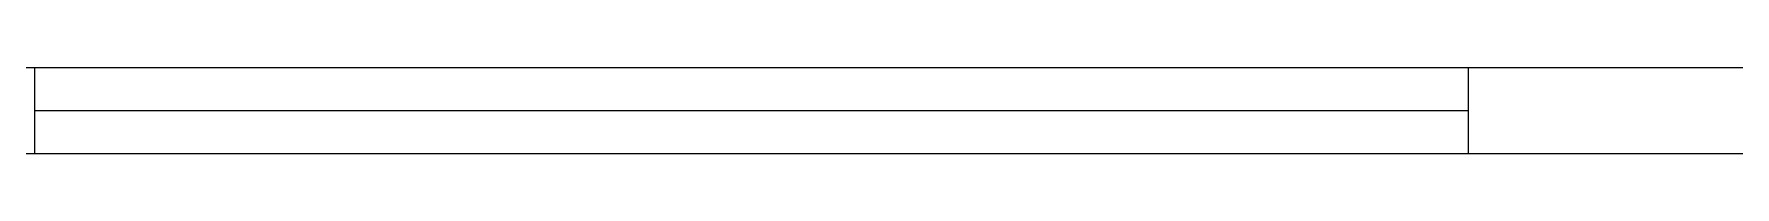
# Model space of a CAD drawing. Header units: millimetres. Extents: x -461 to 1315, y -154 to 152.
# Drawn here: x -205.721 to -202.756, y -111.463 to -111.313 of the extents above; entities that cross this region are included whole.
import ezdxf

# ---------------------------------------------------------------- set-up
doc = ezdxf.new("R2010")
doc.units = ezdxf.units.MM
doc.layers.add('A-GLAZ', color=2, linetype='Continuous', lineweight=15)
doc.layers.add('A-WALL', color=253, linetype='Continuous', lineweight=15)

msp = doc.modelspace()

# ---------------------------------------------------------------- linework, layer by layer
at = {"layer": 'A-GLAZ'}
for p, q in [((-205.7206, -111.3126, 0.0225), (-205.7206, -111.4626)), ((-205.7206, -111.3126, 0.0225), (-203.2206, -111.3126)), ((-205.7206, -111.3126, 0.0225), (-205.7206, -111.4626)), ((-205.7206, -111.3126, 0.0225), (-203.2206, -111.3126)), ((-203.2206, -111.3126), (-203.2206, -111.4626)), ((-203.2206, -111.3126), (-203.2206, -111.4626)), ((-205.7206, -111.3876, 0.0113), (-203.2206, -111.3876, 0.0113)), ((-205.7206, -111.3876, 0.0113), (-203.2206, -111.3876, 0.0113)), ((-205.7206, -111.4626), (-203.2206, -111.4626)), ((-205.7206, -111.4626), (-203.2206, -111.4626))]:
    msp.add_line(p, q, dxfattribs=at)
at = {"layer": 'A-WALL'}
for p, q in [((-206.3827, -111.3126), (-187.8956, -111.3126)), ((-206.3827, -111.3126), (-187.8956, -111.3126)), ((-214.7456, -111.4626), (-184.9956, -111.4626)), ((-214.7456, -111.4626), (-184.9956, -111.4626))]:
    msp.add_line(p, q, dxfattribs=at)

doc.saveas('drawing.dxf')
